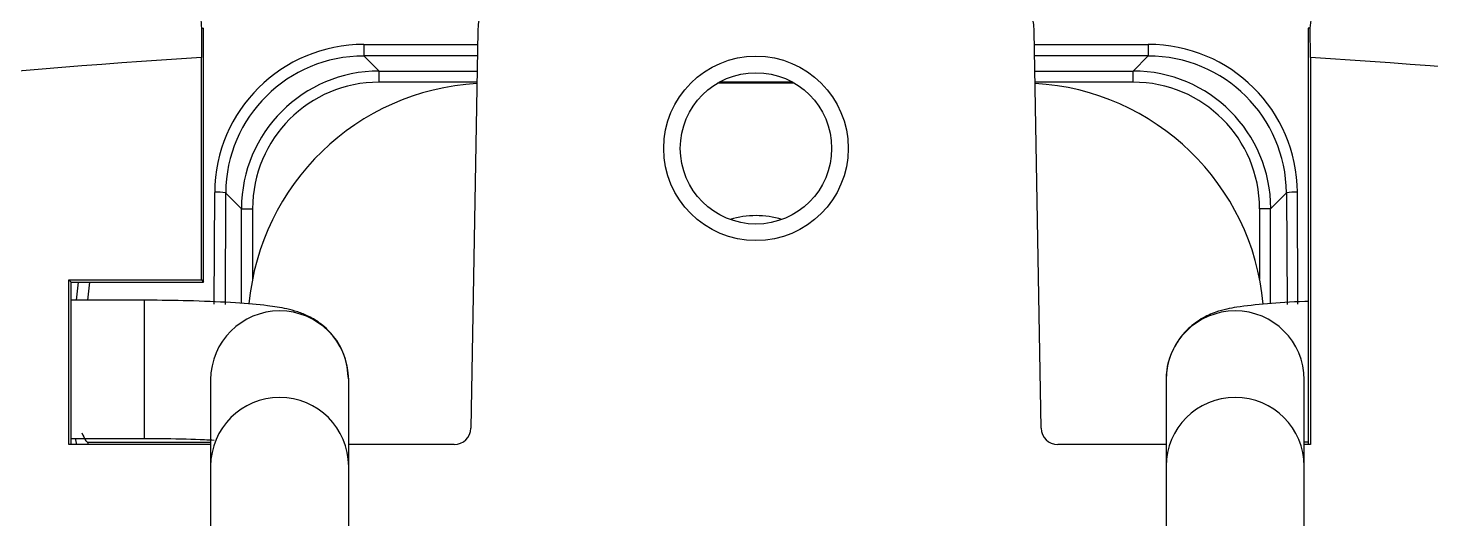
# Model space of a CAD drawing. Extents: x 7 to 135, y 3 to 97.
# Drawn here: x 56.537 to 57.807, y 45.283 to 45.727 of the extents above; entities that cross this region are included whole.
import ezdxf

# ---------------------------------------------------------------- set-up
doc = ezdxf.new("R2010")
doc.units = 0
doc.header["$MEASUREMENT"] = 0
doc.layers.add('OBJECT', color=7, linetype='CONTINUOUS')

msp = doc.modelspace()

# ---------------------------------------------------------------- linework, layer by layer
at = {"layer": 'OBJECT'}
for p, q in [((56.6944, 45.7268), (56.6943, 45.7002)), ((56.6944, 45.7268), (56.6963, 45.7268)), ((56.6963, 45.4969), (56.6963, 45.7268)), ((56.9444, 45.724), (56.9382, 45.3646)), ((57.4544, 45.3646), (57.4481, 45.724)), ((57.6981, 45.7268), (57.6963, 45.7268)), ((57.6963, 45.7268), (57.6963, 45.3499)), ((57.6982, 45.7002), (57.6981, 45.7268)), ((56.8414, 45.712), (56.8414, 45.7015)), ((56.8414, 45.712), (56.9442, 45.712)), ((57.4483, 45.712), (57.5514, 45.712)), ((57.5514, 45.712), (57.5514, 45.7015)), ((56.6943, 45.4988), (56.6943, 45.7002)), ((56.8414, 45.7015), (56.8551, 45.6878)), ((56.944, 45.7015), (56.8414, 45.7015)), ((57.5514, 45.7015), (57.4485, 45.7015)), ((57.5514, 45.7015), (57.5376, 45.6878)), ((57.6982, 45.7002), (57.6982, 45.3499)), ((56.8551, 45.6778), (56.8551, 45.6878)), ((56.8551, 45.6878), (56.9438, 45.6878)), ((57.4487, 45.6878), (57.5376, 45.6878)), ((57.5376, 45.6778), (57.5376, 45.6878)), ((56.9436, 45.6778), (56.8551, 45.6778)), ((57.231, 45.677), (57.1615, 45.677)), ((57.2296, 45.6778), (57.163, 45.6778)), ((57.5376, 45.6778), (57.4489, 45.6778)), ((56.7058, 45.477), (56.7063, 45.5781)), ((57.6869, 45.477), (57.6865, 45.5781)), ((56.7162, 45.5776), (56.7158, 45.4767)), ((56.7306, 45.5633), (56.7162, 45.5776)), ((57.6622, 45.5633), (57.6765, 45.5776)), ((57.6765, 45.5776), (57.677, 45.4767)), ((56.7306, 45.4776), (56.7306, 45.5633)), ((56.7306, 45.5633), (56.7405, 45.5633)), ((56.7405, 45.5633), (56.7405, 45.4996)), ((57.6622, 45.5633), (57.6522, 45.5633)), ((57.6522, 45.5633), (57.6522, 45.4996)), ((57.6622, 45.4775), (57.6622, 45.5633)), ((56.5743, 45.4988), (56.6943, 45.4988)), ((56.5743, 45.3499), (56.5743, 45.4988)), ((56.5743, 45.4988), (56.5763, 45.4969)), ((56.5763, 45.3499), (56.5763, 45.4969)), ((56.5763, 45.4969), (56.6963, 45.4969)), ((56.5812, 45.4804), (56.5831, 45.4969)), ((56.5931, 45.4969), (56.5912, 45.4804)), ((56.6943, 45.4988), (56.6963, 45.4969)), ((56.6426, 45.4804), (56.5763, 45.4804)), ((56.6426, 45.4804), (56.6426, 45.3554)), ((56.7026, 45.4084), (56.7026, 45.3301)), ((56.8276, 45.3301), (56.8276, 45.4084)), ((57.5676, 45.4084), (57.5676, 45.3301)), ((57.6926, 45.3301), (57.6926, 45.4084)), ((56.7026, 45.3499), (56.5743, 45.3499)), ((56.5763, 45.3554), (56.6426, 45.3554)), ((56.5816, 45.3499), (56.5802, 45.3554)), ((56.5913, 45.352), (56.7026, 45.352)), ((56.5913, 45.352), (56.5918, 45.3499)), ((56.9232, 45.3499), (56.8276, 45.3499)), ((57.5676, 45.3499), (57.4694, 45.3499)), ((57.6963, 45.352), (57.6926, 45.352)), ((57.6982, 45.3499), (57.6926, 45.3499)), ((56.7026, 45.3301), (56.7026, 45.1985)), ((56.8276, 45.1985), (56.8276, 45.3301)), ((57.5676, 45.3301), (57.5676, 45.1985)), ((57.6926, 45.1985), (57.6926, 45.3301))]:
    msp.add_line(p, q, dxfattribs=at)
for radius in [0.0835, 0.0685]:
    msp.add_circle((57.1963, 45.6179), radius, dxfattribs=at)
for centre, radius, start, end in [((57.196, 37.8065), 7.9996, 94.04273, 102.10508), ((57.196, 37.8065), 8, 94.04273, 102.02022), ((57.0044, 45.7229), 0.06, 90, 179), ((57.3881, 45.7229), 0.06, 1, 90), ((57.1965, 37.8065), 8, 77.97978, 85.95727), ((57.1965, 37.8065), 7.9996, 77.89492, 85.95727), ((57.196, 37.8065), 7.9096, 93.6366, 102.01904), ((57.1965, 37.8065), 7.9096, 77.98096, 86.3634), ((56.9564, 45.457), 0.22, 93.3204, 174.7407), ((57.4364, 45.457), 0.22, 5.2207, 86.7245), ((56.7082, 45.5204), 0.0578, 82.0211, 91.9246), ((57.6845, 45.5204), 0.0578, 88.0754, 97.9789), ((57.1964, 45.477), 0.08, 73.0078, 107.0623), ((56.7651, 45.4083), 0.0625, 0.139, 179.861), ((57.6301, 45.4083), 0.0625, 0.116, 179.884), ((56.7651, 45.33), 0.0625, 0.1159, 179.8841), ((57.6301, 45.33), 0.0625, 0.116, 179.884)]:
    msp.add_arc(centre, radius, start, end, dxfattribs=at)
for centre, major_axis, ratio, start_param, end_param in [((56.8418, 45.5771), (0.1299, -0.0387), 0.994537, 1.861849, 3.425049), ((57.5509, 45.5771), (0.1299, 0.0387), 0.994537, 5.999728, 7.562929), ((56.8418, 45.5766), (0.1188, -0.0407), 0.993756, 1.902233, 3.465433), ((57.5509, 45.5766), (0.1188, 0.0407), 0.993756, 5.959345, 7.522545), ((56.856, 45.5624), (-0.089, 0.089), 0.993631, 5.501585, 7.064785), ((57.5368, 45.5624), (0.089, 0.089), 0.993631, 5.501585, 7.064785), ((56.856, 45.5624), (-0.0819, 0.0819), 0.992433, 5.501585, 7.064785), ((57.5368, 45.5624), (0.0819, 0.0819), 0.992433, 5.501585, 7.064785), ((56.9232, 45.3649), (0.0105, -0.0107), 0.999701, 5.506663, 7.059707), ((57.4694, 45.3649), (-0.0105, -0.0107), 0.999701, 5.506663, 7.059707), ((56.5425, 45.5366), (0.0489, -0.1845), 0.05238, 5.968636, 6.269306)]:
    msp.add_ellipse(centre, major_axis=major_axis, ratio=ratio, start_param=start_param, end_param=end_param, dxfattribs=at)
for points, knots in [([(56.6321, 45.7863), (56.6321, 45.7863), (56.6352, 45.7864), (56.6475, 45.786), (56.6664, 45.7797), (56.6833, 45.7634), (56.6927, 45.7456), (56.6938, 45.7331), (56.6944, 45.7268)], [0, 0, 0, 0, 0.0029045, 0.1128616, 0.4477496, 0.6914681, 0.8452415, 1, 1, 1, 1]), ([(57.6981, 45.7268), (57.6987, 45.7331), (57.6999, 45.7456), (57.7092, 45.7634), (57.7261, 45.7797), (57.7451, 45.786), (57.7573, 45.7864), (57.7604, 45.7863), (57.7605, 45.7863)], [0, 0, 0, 0, 0.1547584, 0.3085322, 0.5522502, 0.8871384, 0.9970962, 1, 1, 1, 1]), ([(56.8276, 45.4084), (56.8267, 45.4162), (56.8252, 45.4304), (56.815, 45.4476), (56.8033, 45.459), (56.7915, 45.4662), (56.7807, 45.4704), (56.7688, 45.4734), (56.7527, 45.4759), (56.7257, 45.4783), (56.6893, 45.4799), (56.6599, 45.4804), (56.6448, 45.4804), (56.6426, 45.4804)], [0, 0, 0, 0, 0.089243, 0.162263, 0.224743, 0.280587, 0.332722, 0.395464, 0.509946, 0.665029, 0.828834, 0.974708, 1, 1, 1, 1]), ([(57.6963, 45.4793), (57.6952, 45.4793), (57.681, 45.479), (57.6577, 45.4774), (57.633, 45.4746), (57.6165, 45.4715), (57.5994, 45.4643), (57.5848, 45.4532), (57.5728, 45.4365), (57.5679, 45.4202), (57.5676, 45.4105), (57.5676, 45.4084)], [0, 0, 0, 0, 0.016784, 0.2164, 0.42483, 0.580315, 0.667562, 0.755618, 0.857492, 0.969038, 1, 1, 1, 1]), ([(56.6426, 45.3554), (56.649, 45.3554), (56.6678, 45.3553), (56.6907, 45.3548), (56.7029, 45.354), (56.7058, 45.3539)], [0, 0, 0, 0, 0.2858, 0.833894, 1, 1, 1, 1])]:
    msp.add_open_spline(points, degree=3, knots=knots, dxfattribs=at)

doc.saveas('drawing.dxf')
